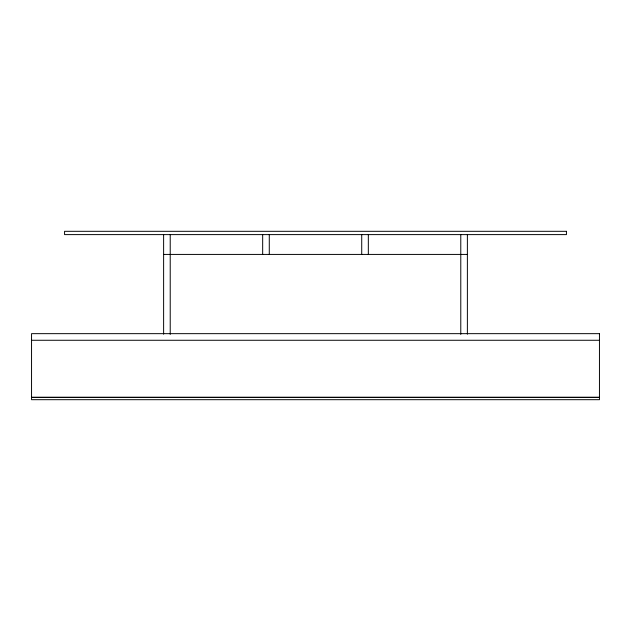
<?xml version="1.0" encoding="UTF-8"?>
<svg xmlns="http://www.w3.org/2000/svg" width="631" height="631" viewBox="0 0 631 631"><rect width="100%" height="100%" fill="white"/><g stroke="black" fill="none" stroke-linecap="round" stroke-linejoin="round"><path stroke-width="0.95" d="M163.618 254.419L467.382 254.419M31.55 340.267L599.45 340.267M31.55 397.214L599.45 397.214M31.55 397.491L599.45 397.491M467.382 234.606L467.382 334.185M460.78 234.606L460.78 334.406M368.33 234.606L368.33 254.419M361.721 234.606L361.721 254.419M269.279 234.606L269.279 254.419M262.67 234.606L262.67 254.419M170.22 234.606L170.22 334.406M163.618 234.606L163.618 334.185M566.433 231.309L64.567 231.309L64.567 234.606L566.433 234.606L566.433 231.309M599.45 333.657L31.55 333.657L31.55 399.691L599.45 399.691L599.45 333.657"/></g></svg>
